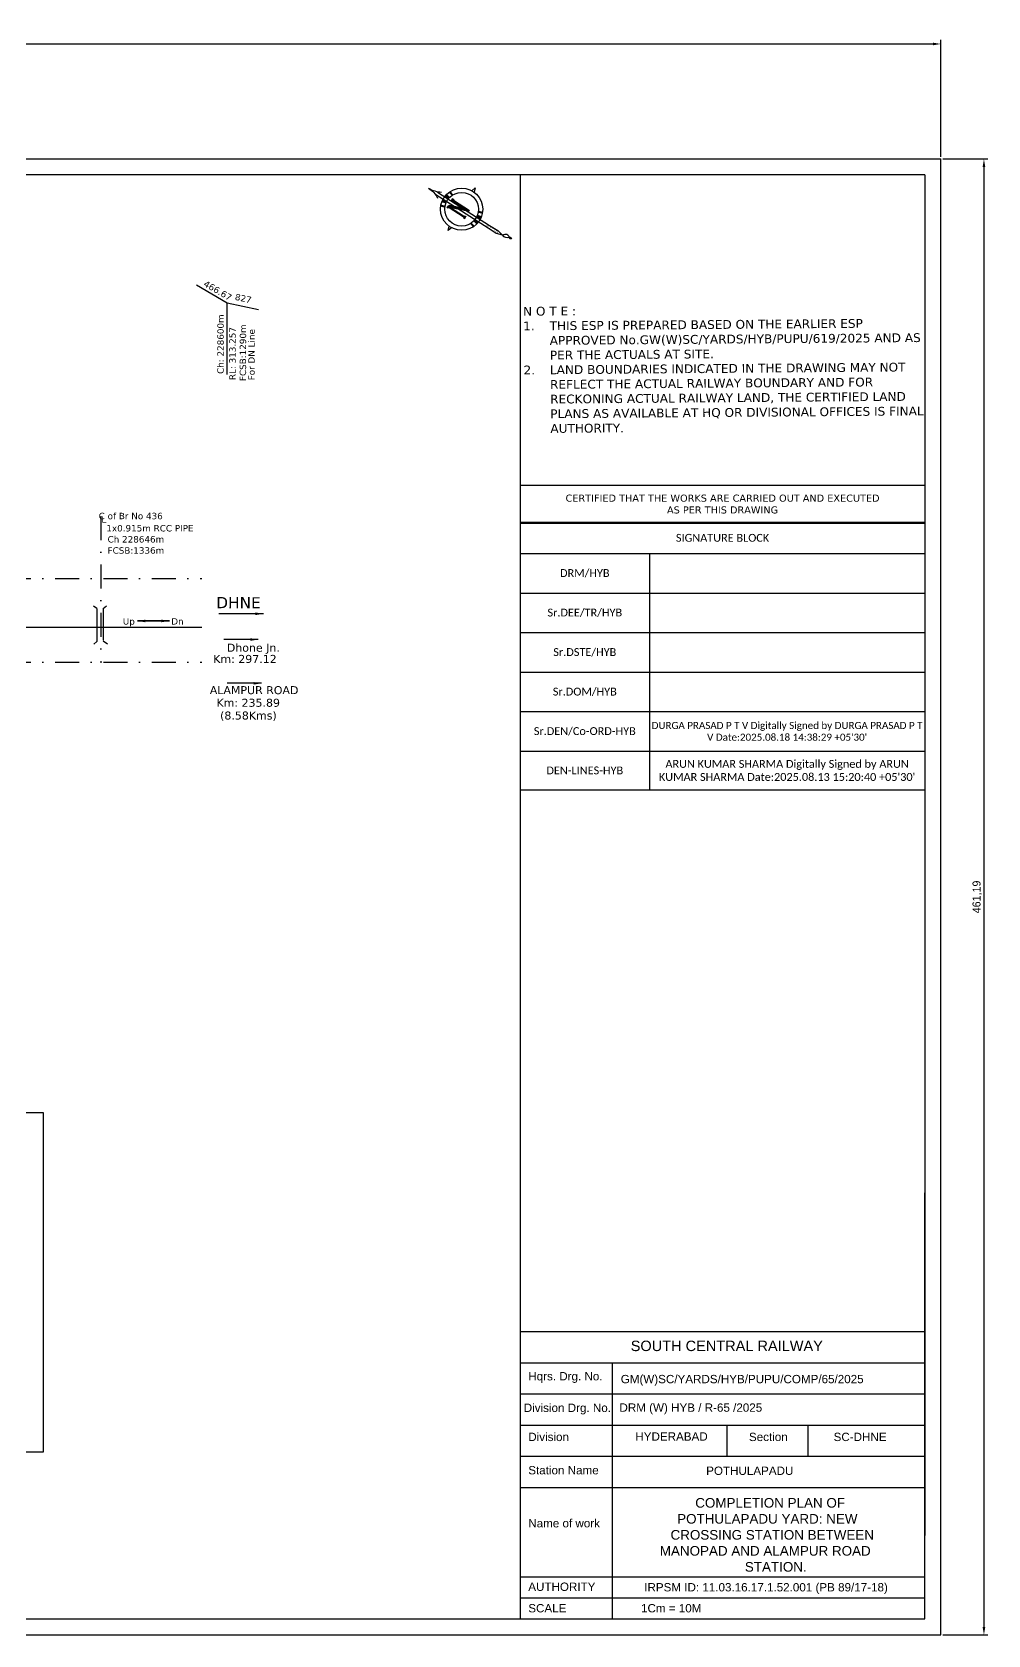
# Model space of a CAD drawing. Header units: millimetres. Extents: x 17085 to 18721, y 2217 to 2718.
# Drawn here: x 18422 to 18721, y 2217 to 2718 of the extents above; entities that cross this region are included whole.
import ezdxf
from ezdxf.enums import TextEntityAlignment as Align

# ---------------------------------------------------------------- set-up
doc = ezdxf.new("R2010")
doc.units = ezdxf.units.MM
doc.linetypes.add('DASHDOT', pattern=[1, 0.5, -0.25, 0, -0.25])
for name, color, linetype in [('Name Plate', 7, 'Continuous'), ('PQRS LINES', 7, 'Continuous'), ('SIGNALS', 7, 'Continuous')]:
    doc.layers.add(name, color=color, linetype=linetype)
doc.layers.add('YARD NEW', color=7, linetype='Continuous', lineweight=25)
doc.styles.add('Calibari', font='Calibri.ttf')
doc.styles.add('Calibri', font='Calibri.ttf')
doc.styles.add('Roman', font='romant.shx', dxfattribs={"height": 2})
doc.styles.add('title', font='', dxfattribs={"height": 3})
doc.styles.add('V2.5', font='', dxfattribs={"height": 2.5})
doc.styles.get('title').set_extended_font_data('Arial')
doc.styles.get('V2.5').set_extended_font_data('Verdana')
doc.dimstyles.new('ISO-25', dxfattribs={"dimtxt": 2.5, "dimasz": 2.5, "dimexe": 1.25, "dimexo": 0.625, "dimtad": 1, "dimtxsty": 'Standard', "dimcen": 2.5, "dimadec": 0, "dimazin": 0, "dimtfac": 1, "dimtmove": 0, "dimatfit": 3, "dimfxl": 1, "dimarcsym": 0})

# ---------------------------------------------------------------- blocks, each defined once
blk = doc.blocks.new('*T43')
at = {"layer": 'PQRS LINES', "color": 0, "linetype": 'ByBlock', "lineweight": -2, "transparency": 16777216}
for p, q in [((0, 0), (126.4, 0)), ((0, 0), (0, -11.94)), ((126.4, 0), (126.4, -11.94)), ((0, -11.94), (126.4, -11.94))]:
    blk.add_line(p, q, dxfattribs=at)
at = {"layer": 'PQRS LINES', "color": 0, "transparency": 16777216, "insert": (63.2, -5.97), "char_height": 2.21, "width": 126.3713, "attachment_point": 5}
blk.add_mtext('{\\fVerdana|b0|i0|c0|p34;CERTIFIED THAT THE WORKS ARE CARRIED OUT AND EXECUTED \\PAS PER THIS DRAWING}', dxfattribs=at)
blk = doc.blocks.new('*D44')
at = {"color": 0, "lineweight": -2, "transparency": 16777216}
for p, q in [((17084.82, 2678.81), (17084.82, 2715.36)), ((18706.04, 2678.81), (18706.04, 2715.36)), ((17087.32, 2714.11), (18703.54, 2714.11))]:
    blk.add_line(p, q, dxfattribs=at)
at = {"color": 0, "transparency": 16777216}
for points in [[(17087.32, 2714.53), (17087.32, 2713.7), (17084.82, 2714.11)], [(18703.54, 2714.53), (18703.54, 2713.7), (18706.04, 2714.11)]]:
    blk.add_solid(points, dxfattribs=at)
at = {"layer": 'Defpoints', "color": 0, "transparency": 16777216}
for p in [(18706.04, 2714.11), (17084.82, 2678.18), (18706.04, 2678.18)]:
    blk.add_point(p, dxfattribs=at)
at = {"color": 0, "transparency": 16777216, "insert": (17895.43, 2716.2), "char_height": 2.5, "attachment_point": 5}
blk.add_mtext('1621,22', dxfattribs=at)
blk = doc.blocks.new('*D45')
at = {"color": 0, "lineweight": -2, "transparency": 16777216}
for p, q in [((18706.67, 2678.18), (18720.75, 2678.18)), ((18719.5, 2675.68), (18719.5, 2219.49)), ((18706.67, 2216.99), (18720.75, 2216.99))]:
    blk.add_line(p, q, dxfattribs=at)
at = {"color": 0, "transparency": 16777216}
for points in [[(18719.09, 2675.68), (18719.92, 2675.68), (18719.5, 2678.18)], [(18719.09, 2219.49), (18719.92, 2219.49), (18719.5, 2216.99)]]:
    blk.add_solid(points, dxfattribs=at)
at = {"layer": 'Defpoints', "color": 0, "transparency": 16777216}
for p in [(18706.04, 2678.18), (18706.04, 2216.99), (18719.5, 2216.99)]:
    blk.add_point(p, dxfattribs=at)
at = {"color": 0, "transparency": 16777216, "insert": (18717.42, 2447.59), "char_height": 2.5, "attachment_point": 5, "rotation": 90}
blk.add_mtext('461,19', dxfattribs=at)

msp = doc.modelspace()

# ---------------------------------------------------------------- linework, layer by layer
at = {"color": 7}
for p, q in [((17084.818, 2678.181), (18706.042, 2678.181)), ((18701.042, 2673.181), (17089.818, 2673.181)), ((18483.082, 2633.159), (18473.471, 2638.767)), ((18483.082, 2610.815), (18483.082, 2633.159)), ((18492.855, 2631.039), (18483.082, 2633.159)), ((18574.643, 2564.687), (18701.042, 2564.687)), ((18574.643, 2564.687), (18574.643, 2481.067)), ((18701.042, 2564.687), (18701.042, 2481.067)), ((18574.643, 2554.887), (18701.042, 2554.887)), ((18614.968, 2554.887), (18614.968, 2481.067)), ((18574.643, 2542.54), (18701.042, 2542.54)), ((18442.376, 2537.67), (18441.366, 2538.487)), ((18442.376, 2537.67), (18442.376, 2527.455)), ((18444.376, 2537.686), (18445.373, 2538.518)), ((18444.376, 2537.686), (18444.376, 2527.797)), ((17132.688, 2531.881), (18475.199, 2531.881)), ((18574.643, 2530.194), (18701.042, 2530.194)), ((18574.643, 2517.847), (18701.042, 2517.847)), ((18574.643, 2505.5), (18701.042, 2505.5)), ((18574.643, 2493.153), (18701.042, 2493.153)), ((18574.643, 2481.067), (18701.042, 2481.067))]:
    msp.add_line(p, q, dxfattribs=at)
for p, q in [((18706.042, 2216.993), (18706.042, 2678.181)), ((18574.643, 2673.181), (18574.643, 2266.506)), ((18559.503, 2668.263), (18560.581, 2669.136)), ((18560.581, 2669.136), (18560.243, 2667.79)), ((18701.042, 2221.993), (18701.042, 2355.148)), ((18706.042, 2243.059), (18706.042, 2355.148)), ((18574.643, 2311.815), (18574.643, 2221.993)), ((18603.374, 2302.065), (18603.374, 2221.993)), ((17089.818, 2221.993), (18701.042, 2221.993)), ((17084.818, 2216.993), (18706.042, 2216.993))]:
    msp.add_line(p, q)
at = {"color": 7, "linetype": 'DASHDOT', "ltscale": 15}
msp.add_line((18443.555, 2566.588), (18443.555, 2520.786), dxfattribs=at)
at = {"color": 7, "linetype": 'DASHDOT', "lineweight": -2, "ltscale": 15}
for p, q in [((17855.579, 2547.121), (18475.199, 2547.121)), ((17855.579, 2520.911), (18475.199, 2520.911))]:
    msp.add_line(p, q, dxfattribs=at)
at = {"color": 7, "lineweight": -2}
for p, q in [((18442.376, 2527.455), (18441.387, 2526.539)), ((18444.376, 2527.652), (18445.716, 2526.713))]:
    msp.add_line(p, q, dxfattribs=at)
for points in [[(18545.972, 2669.088, 0.1272709), (18550.016, 2667.819, 0.1272709)], [(18545.972, 2669.088, -0.1272709), (18548.826, 2665.955, -0.1272709)], [(18568.946, 2654.426, 0.3086793), (18571.262, 2653.696, -0.5542135), (18571.876, 2653.235, -0.6044692), (18571.266, 2653.624, 0.6054103), (18569.249, 2654.266, 0.6054103)]]:
    msp.add_lwpolyline(points, format="xyb")
for points in [[(18548.302, 2667.029), (18564.581, 2656.639)], [(18548.798, 2667.807), (18565.077, 2657.417)], [(18553.159, 2656.691), (18552.081, 2655.817), (18552.419, 2657.163)], [(18564.581, 2656.639), (18567.105, 2655.028)], [(18565.077, 2657.417), (18567.601, 2655.806)], [(18567.154, 2655.025), (18568.946, 2654.426), (18567.647, 2655.798)]]:
    msp.add_lwpolyline(points)
at = {"const_width": 0.105}
for points in [[(18563.849, 2657.135, 0.4658251), (18564.342, 2657.908, 0.4658251)], [(18564.21, 2656.905, 0.4658251), (18564.702, 2657.677, 0.4658251)], [(18564.892, 2656.469, 0.4658251), (18565.385, 2657.242, 0.4658251)], [(18565.467, 2656.102, 0.4658251), (18565.96, 2656.875, 0.4658251)], [(18566.15, 2655.667, 0.4658251), (18566.643, 2656.439, 0.4658251)], [(18566.653, 2655.345, 0.4658251), (18567.146, 2656.118, 0.4658251)], [(18567.156, 2655.024, 0.4658251), (18567.649, 2655.797, 0.4658251)]]:
    msp.add_lwpolyline(points, format="xyb", dxfattribs=at)
at = {"color": 7}
msp.add_lwpolyline([(18025.189, 2380.229), (18425.56, 2380.229), (18425.56, 2274.143), (18025.189, 2274.143)], close=True, dxfattribs=at)
for radius in [6.584, 5.267]:
    msp.add_circle((18556.331, 2662.477), radius)
for points in [[(18550.137, 2664.67), (18550.551, 2665.595), (18551.38, 2664.233), (18551.707, 2664.857)], [(18551.754, 2667.203), (18551.089, 2666.439), (18552.673, 2666.26), (18552.245, 2665.701)], [(18552.841, 2668.076), (18552.355, 2667.699), (18553.728, 2667.083), (18553.205, 2666.704)], [(18549.804, 2663.317), (18549.941, 2663.917), (18551.078, 2662.931), (18551.201, 2663.565)], [(18562.545, 2660.316), (18562.132, 2659.391), (18561.303, 2660.753), (18560.976, 2660.129)], [(18562.879, 2661.669), (18562.741, 2661.07), (18561.604, 2662.056), (18561.482, 2661.422)], [(18559.842, 2656.911), (18560.328, 2657.288), (18558.954, 2657.904), (18559.478, 2658.282)], [(18560.929, 2657.783), (18561.593, 2658.548), (18560.009, 2658.726), (18560.437, 2659.286)]]:
    msp.add_solid(points)
at = {"layer": 'Name Plate'}
for points in [[(18574.643, 2311.815), (18701.042, 2311.815)], [(18574.643, 2302.065), (18701.042, 2302.065)], [(18574.643, 2292.315), (18701.042, 2292.315)], [(18639.292, 2272.815), (18639.292, 2282.565)], [(18664.542, 2272.815), (18664.542, 2282.565)], [(18574.643, 2272.815), (18701.042, 2272.815)], [(18574.643, 2235.115), (18701.042, 2235.115)], [(18574.643, 2228.615), (18701.042, 2228.615)]]:
    msp.add_lwpolyline(points, dxfattribs=at)
at = {"layer": 'SIGNALS'}
msp.add_line((18590.654, 2311.815), (18701.042, 2311.815), dxfattribs=at)
at = {"layer": 'YARD NEW', "ltscale": 0.07}
for p, q in [((18701.042, 2673.181), (18701.042, 2248.059)), ((18574.643, 2282.565), (18701.042, 2282.565)), ((18574.643, 2263.065), (18701.042, 2263.065))]:
    msp.add_line(p, q, dxfattribs=at)

# ---------------------------------------------------------------- block references
msp.add_blockref('*T43', (18574.643, 2576.308))

# ---------------------------------------------------------------- texts
at = {"style": 'Roman'}
msp.add_text('N', height=6.252, rotation=57.45311, dxfattribs=at).set_placement((18556.941, 2659.222), (18559.183, 2662.736), align=Align.ALIGNED)
at = {"color": 7, "style": 'V2.5'}
for s, rotation, p in [('466.67', 329.93968, (18475.496, 2638.592)), ('827', 347.70191, (18485.349, 2634.195)), ('Ch: 228600m', 89.93968, (18481.992, 2611.013)), ('RL: 313.257', 89.93968, (18485.718, 2609.081)), ('FCSB:1290m', 89.93968, (18488.984, 2608.777)), ('For DN Line', 89.93968, (18491.672, 2609.016))]:
    msp.add_text(s, height=2, rotation=rotation, dxfattribs=at).set_placement(p)
at = {"color": 7, "lineweight": -2, "style": 'V2.5'}
for s, height, p in [('C of Br No 436', 2, (18442.931, 2565.619)), ('L', 2, (18443.788, 2564.524)), ('1x0.915m RCC PIPE', 2, (18445.335, 2561.795)), ('Ch 228646m', 2, (18445.712, 2558.341)), ('FCSB:1336m', 2, (18445.712, 2554.854)), ('Dhone Jn.', 2.5, (18482.976, 2524.219)), ('Km: 297.12', 2.5, (18478.716, 2520.712)), ('ALAMPUR ROAD', 2.5, (18477.654, 2510.956)), ('Km: 235.89', 2.5, (18479.737, 2507.019)), ('(8.58Kms)', 2.5, (18480.87, 2503.027))]:
    msp.add_text(s, height=height, dxfattribs=at).set_placement(p)
at = {"color": 7, "lineweight": -2, "ltscale": 2, "style": 'V2.5'}
msp.add_text('DHNE', height=3.5, rotation=359.64975, dxfattribs=at).set_placement((18479.635, 2537.825))
at = {"color": 7, "style": 'V2.5'}
for s, p in [('Up', (18450.475, 2532.695)), ('Dn', (18465.621, 2532.695))]:
    msp.add_text(s, height=2, dxfattribs=at).set_placement(p)
at = {"style": 'title'}
for s, height, p in [('SOUTH CENTRAL RAILWAY', 3.25, (18609.152, 2305.693)), ('Hqrs. Drg. No.', 2.6, (18577.145, 2296.529)), ('GM(W)SC/YARDS/HYB/PUPU/COMP/65/2025', 2.6, (18606.033, 2295.64)), ('Division Drg. No.', 2.6, (18575.74, 2286.672)), ('DRM (W) HYB / R-65 /2025', 2.6, (18605.632, 2286.734)), ('Division', 2.6, (18577.145, 2277.572)), ('HYDERABAD', 2.6, (18610.601, 2277.697)), ('Section', 2.6, (18646.093, 2277.572)), ('SC-DHNE', 2.6, (18672.543, 2277.572)), ('Station Name', 2.6, (18577.145, 2267.172)), ('Name of work', 2.6, (18577.145, 2250.597)), ('AUTHORITY', 2.6, (18577.145, 2230.757)), ('SCALE', 2.6, (18577.145, 2224.042)), ('1Cm = 10M', 2.6, (18612.371, 2224.042))]:
    msp.add_text(s, height=height, dxfattribs=at).set_placement(p)
msp.add_text('IRPSM ID: 11.03.16.17.1.52.001 (PB 89/17-18)', height=2.6, dxfattribs=at).set_placement((18613.375, 2231.894), align=Align.MIDDLE_LEFT)
at = {"color": 7, "insert": (18575.512, 2631.949), "char_height": 2.75, "width": 127.44304, "attachment_point": 1, "rotation": 0.44116, "style": 'V2.5'}
msp.add_mtext('N O T E :\\P\\pi-8.25,l8.25,t8.25;1.^ITHIS ESP IS PREPARED BASED ON THE EARLIER ESP APPROVED No.GW(W)SC/YARDS/HYB/PUPU/619/2025 AND AS PER THE ACTUALS AT SITE.\\P2.^ILAND BOUNDARIES INDICATED IN THE DRAWING MAY NOT REFLECT THE ACTUAL RAILWAY BOUNDARY AND FOR RECKONING ACTUAL RAILWAY LAND, THE CERTIFIED LAND PLANS AS AVAILABLE AT HQ OR DIVISIONAL OFFICES IS FINAL AUTHORITY. ', dxfattribs=at)
at = {"color": 7, "char_height": 2.45, "attachment_point": 5}
for s, insert, width, style in [('SIGNATURE BLOCK', (18637.842, 2559.787), 124.92953, 'Calibri'), ('DRM/HYB', (18594.805, 2548.714), 38.85531, 'Calibari'), ('Sr.DEE/TR/HYB', (18594.805, 2536.367), 38.85531, 'Calibari'), ('Sr.DSTE/HYB', (18594.805, 2524.02), 38.85531, 'Calibari'), ('Sr.DOM/HYB', (18594.805, 2511.674), 38.85531, 'Calibari'), ('Sr.DEN/Co-ORD-HYB', (18594.805, 2499.327), 38.85531, 'Calibari'), ("ARUN KUMAR SHARMA Digitally Signed by ARUN KUMAR SHARMA Date:2025.08.13 15:20:40 +05'30'", (18658.005, 2487.11), 84.60422, 'Calibari'), ('DEN-LINES-HYB', (18594.805, 2487.11), 38.85531, 'Calibari')]:
    msp.add_mtext(s, dxfattribs=dict(at, insert=insert, width=width, style=style))
at = {"color": 7, "insert": (18658.005, 2499.327), "char_height": 2.205, "width": 84.60422, "attachment_point": 5}
msp.add_mtext("{\\fCalibri|b0|i0|c0|p34;DURGA PRASAD P T V Digitally Signed by DURGA PRASAD P T V Date:2025.08.18 14:38:29 +05'30'}", dxfattribs=at)
at = {"attachment_point": 1, "style": 'title'}
for s, insert, char_height, width in [('POTHULAPADU', (18632.729, 2269.596), 2.6, 36.51605), ('\\pi16.23284;COMPLETION PLAN OF \\P\\pi10.58998;POTHULAPADU YARD: NEW \\P\\pi8.51855;CROSSING STATION BETWEEN \\P\\pi5.16141;MANOPAD AND ALAMPUR ROAD \\P\\pi31.73284;STATION.', (18613.073, 2259.774), 3, 82.32282)]:
    msp.add_mtext(s, dxfattribs=dict(at, insert=insert, char_height=char_height, width=width))

# ---------------------------------------------------------------- dimensions: what is measured, and where the dimension line sits
at = {"color": 7}
dim = msp.add_linear_dim(base=(18706.042, 2714.112), p1=(17084.818, 2678.181), p2=(18706.042, 2678.181), dimstyle='ISO-25', dxfattribs=at)
dim.commit()
dim.dimension.update_dxf_attribs({"geometry": '*D44', "text_midpoint": (17895.43, 2716.195)})
dim = msp.add_linear_dim(base=(18719.504, 2216.993), p1=(18706.042, 2678.181), p2=(18706.042, 2216.993), angle=90, dimstyle='ISO-25', dxfattribs=at)
dim.commit()
dim.dimension.update_dxf_attribs({"geometry": '*D45', "text_midpoint": (18717.42, 2447.587)})

# ---------------------------------------------------------------- leaders
at = {"color": 7, "ltscale": 2}
msp.add_leader([(18494.387, 2536.069), (18480.512, 2536.069)], dimstyle='ISO-25', override={"dimgap": 0.625, "dimtad": 0}, dxfattribs=at)
at = {"color": 7}
for points, override in [([(18455.03, 2533.824), (18465.03, 2533.824)], {"dimasz": 2.5, "dimgap": 0.625, "dimtad": 0}), ([(18465.03, 2533.824), (18455.03, 2533.824)], {"dimasz": 2.5, "dimgap": 0.625, "dimtad": 0}), ([(18492.79, 2528.031), (18482.078, 2528.031)], {"dimgap": 0.625, "dimtad": 0}), ([(18493.811, 2514.338), (18483.099, 2514.338)], {"dimgap": 0.625, "dimtad": 0})]:
    msp.add_leader(points, dimstyle='ISO-25', override=override, dxfattribs=at)

doc.saveas('drawing.dxf')
